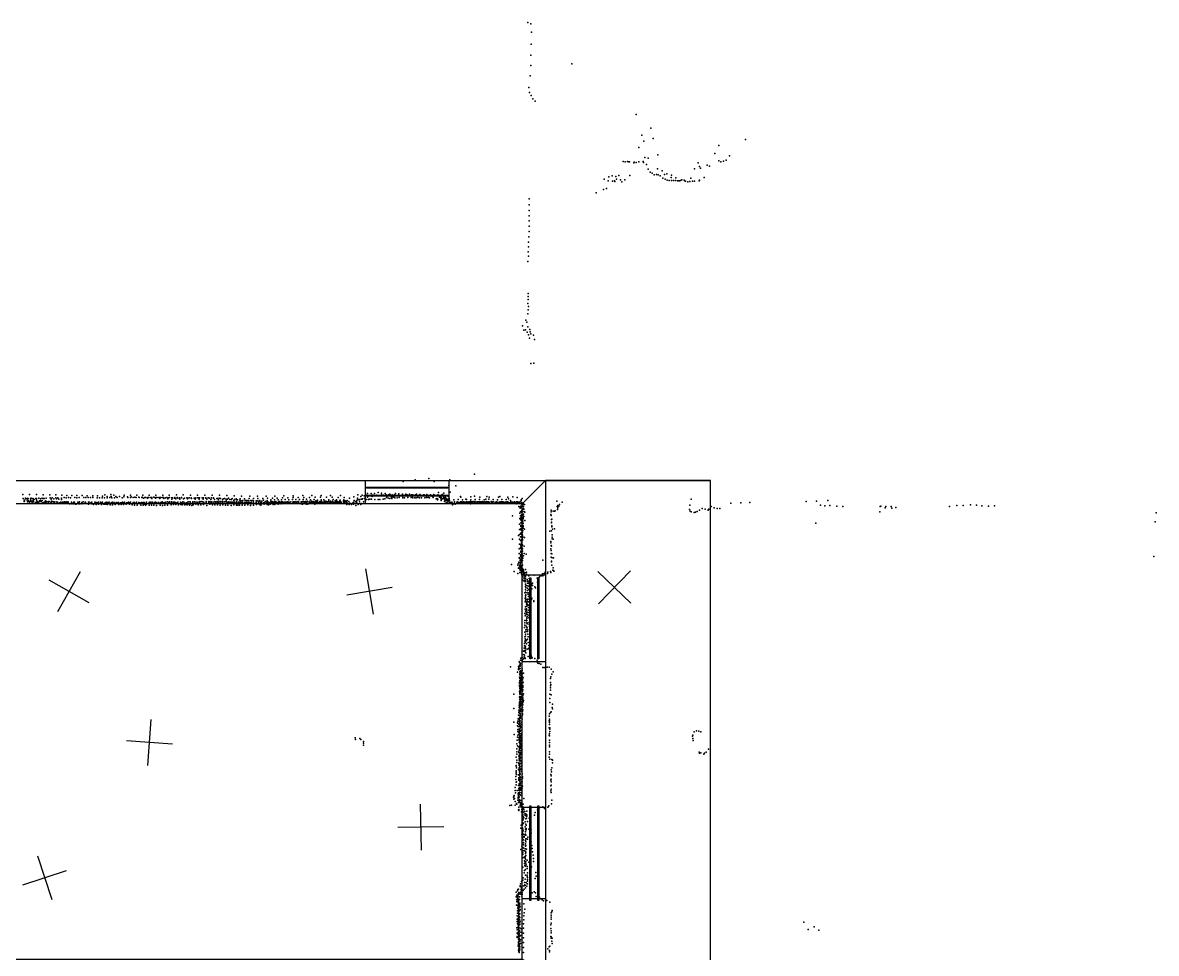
# Model space of a CAD drawing. Header units: millimetres. Extents: x -49251 to 3173, y -44712 to 7447.
# Drawn here: x -6699 to 3173, y -1732 to 6377 of the extents above; entities that cross this region are included whole.
import ezdxf

# ---------------------------------------------------------------- set-up
doc = ezdxf.new("R2010")
doc.units = ezdxf.units.MM
for name, color, linetype in [('P', 9, 'Continuous'), ('PANOS', 10, 'Continuous'), ('ROOMS', 1, 'Continuous'), ('WALLS', 3, 'Continuous'), ('WINDOWS', 6, 'Continuous')]:
    doc.layers.add(name, color=color, linetype=linetype)

# ---------------------------------------------------------------- blocks, each defined once
blk = doc.blocks.new('1-Standard_69')
for points in [[(-590, 42.9766), (589.999, 42.9766), (589.999, 32.9766), (-590, 32.9766), (-590, 42.9766)], [(-590.014, -44.0958), (589.985, -44.0958), (589.985, -54.0958), (-590.014, -54.0958), (-590.014, -44.0958)]]:
    blk.add_lwpolyline(points)

msp = doc.modelspace()

# ---------------------------------------------------------------- linework, layer by layer
at = {"layer": 'P'}
for p in [(-2299, 6377), (-2274, 6367), (-2268, 6295), (-2272, 6190), (-2274, 6095), (-2275, 6005), (-1917, 6018), (-2279, 5913), (-2291, 5812), (-2285, 5768), (-2270, 5743), (-2256, 5712), (-2237, 5692), (-1356, 5578), (-1228, 5458), (-1307, 5398), (-1290, 5344), (-1208, 5369), (-404, 5359), (-1333, 5288), (-671, 5237), (-636, 5308), (-1470, 5167), (-1451, 5164), (-1433, 5167), (-1420, 5163), (-1414, 5165), (-1377, 5156), (-1374, 5162), (-1358, 5159), (-1334, 5164), (-1296, 5168), (-1293, 5159), (-1280, 5203), (-1267, 5141), (-1251, 5196), (-1168, 5224), (-818, 5156), (-737, 5135), (-638, 5174), (-618, 5165), (-597, 5169), (-573, 5179), (-544, 5216), (-1566, 5041), (-1535, 5037), (-1509, 5046), (-1413, 5046), (-1251, 5101), (-1235, 5073), (-1217, 5066), (-1201, 5052), (-1181, 5055), (-1172, 5102), (-1165, 5050), (-1147, 5043), (-1129, 5085), (-1111, 5054), (-1089, 5059), (-1049, 5047), (-848, 5102), (-805, 5125), (-796, 5109), (-717, 5128), (-1635, 5014), (-1599, 4998), (-1596, 5033), (-1563, 4997), (-1545, 4999), (-1542, 4993), (-1527, 5013), (-1494, 5008), (-1480, 4991), (-1454, 5008), (-1124, 5023), (-1103, 5012), (-1086, 5005), (-1068, 5003), (-1051, 5028), (-1050, 5001), (-1032, 5002), (-1014, 5001), (-1010, 5024), (-996, 4998), (-990, 5000), (-978, 4999), (-970, 5002), (-958, 5008), (-939, 5006), (-929, 4997), (-928, 4995), (-906, 4990), (-889, 4993), (-881, 5023), (-867, 4997), (-849, 4995), (-808, 4999), (-806, 5004), (-765, 5029), (-2287, 4841), (-1706, 4895), (-1642, 4922), (-1614, 4932), (-2288, 4790), (-2288, 4741), (-2289, 4694), (-2287, 4650), (-2288, 4603), (-2288, 4558), (-2293, 4464), (-2291, 4510), (-2296, 4380), (-2293, 4424), (-2299, 4296), (-2294, 4343), (-2298, 4018), (-2297, 3990), (-2296, 3964), (-2299, 3929), (-2297, 3874), (-2295, 3905), (-2316, 3784), (-2310, 3766), (-2300, 3840), (-2346, 3734), (-2336, 3698), (-2321, 3701), (-2305, 3680), (-2301, 3728), (-2293, 3657), (-2283, 3704), (-2280, 3682), (-2275, 3665), (-2250, 3653), (-2286, 3629), (-2243, 3615), (-2275, 3408), (-2247, 3409), (-3386, 2379), (-3281, 2395), (-3161, 2404), (-3116, 2378), (-2978, 2394), (-2765, 2442), (-3695, 2274), (-3665, 2275), (-3634, 2275), (-3604, 2283), (-3574, 2278), (-3543, 2274), (-3452, 2274), (-3422, 2273), (-3179, 2325), (-3078, 2282), (-3031, 2277), (-2987, 2343), (-2977, 2286), (-2928, 2342), (-6697, 2267), (-6695, 2231), (-6687, 2204), (-6685, 2216), (-6685, 2206), (-6683, 2210), (-6675, 2228), (-6674, 2233), (-6661, 2216), (-6659, 2231), (-6657, 2203), (-6655, 2204), (-6651, 2232), (-6651, 2215), (-6645, 2208), (-6641, 2266), (-6640, 2197), (-6638, 2204), (-6631, 2227), (-6628, 2217), (-6625, 2233), (-6622, 2204), (-6615, 2200), (-6611, 2231), (-6611, 2209), (-6609, 2227), (-6609, 2217), (-6605, 2204), (-6604, 2203), (-6598, 2223), (-6587, 2196), (-6585, 2232), (-6580, 2265), (-6579, 2231), (-6578, 2220), (-6575, 2207), (-6574, 2197), (-6571, 2204), (-6563, 2198), (-6559, 2235), (-6555, 2203), (-6553, 2212), (-6544, 2211), (-6543, 2227), (-6539, 2206), (-6539, 2202), (-6538, 2201), (-6528, 2234), (-6528, 2214), (-6522, 2193), (-6521, 2264), (-6519, 2230), (-6513, 2231), (-6512, 2198), (-6503, 2205), (-6501, 2211), (-6501, 2202), (-6498, 2196), (-6495, 2233), (-6494, 2234), (-6492, 2205), (-6485, 2203), (-6475, 2199), (-6470, 2204), (-6469, 2204), (-6463, 2263), (-6459, 2236), (-6458, 2189), (-6452, 2226), (-6452, 2202), (-6449, 2208), (-6448, 2192), (-6441, 2238), (-6436, 2204), (-6428, 2229), (-6427, 2200), (-6423, 2192), (-6420, 2201), (-6419, 2201), (-6410, 2262), (-6409, 2236), (-6404, 2229), (-6402, 2201), (-6401, 2201), (-6398, 2191), (-6394, 2197), (-6392, 2237), (-6384, 2224), (-6375, 2194), (-6369, 2200), (-6367, 2200), (-6367, 2194), (-6361, 2223), (-6360, 2234), (-6358, 2259), (-6353, 2199), (-6349, 2188), (-6342, 2190), (-6338, 2239), (-6337, 2201), (-6336, 2201), (-6325, 2189), (-6320, 2238), (-6320, 2201), (-6315, 2258), (-6314, 2190), (-6305, 2201), (-6304, 2198), (-6301, 2189), (-6300, 2240), (-6291, 2184), (-6283, 2238), (-6277, 2184), (-6275, 2199), (-6272, 2258), (-6270, 2197), (-6263, 2184), (-6255, 2186), (-6254, 2199), (-6251, 2184), (-6247, 2200), (-6244, 2240), (-6237, 2183), (-6232, 2183), (-6228, 2238), (-6226, 2257), (-6220, 2200), (-6213, 2197), (-6209, 2185), (-6208, 2187), (-6206, 2240), (-6204, 2201), (-6202, 2184), (-6184, 2184), (-6183, 2197), (-6182, 2257), (-6181, 2186), (-6171, 2201), (-6167, 2241), (-6157, 2186), (-6154, 2198), (-6153, 2200), (-6153, 2187), (-6150, 2186), (-6148, 2240), (-6136, 2255), (-6128, 2241), (-6127, 2182), (-6125, 2198), (-6125, 2188), (-6121, 2198), (-6109, 2187), (-6107, 2241), (-6105, 2187), (-6104, 2196), (-6097, 2185), (-6096, 2200), (-6088, 2253), (-6087, 2241), (-6082, 2178), (-6071, 2198), (-6067, 2199), (-6066, 2188), (-6060, 2179), (-6054, 2196), (-6050, 2237), (-6048, 2253), (-6041, 2187), (-6039, 2200), (-6038, 2183), (-6029, 2237), (-6020, 2200), (-6018, 2191), (-6014, 2190), (-6014, 2178), (-6008, 2197), (-6007, 2238), (-6004, 2250), (-6003, 2200), (-5993, 2182), (-5986, 2238), (-5983, 2262), (-5983, 2191), (-5983, 2183), (-5979, 2196), (-5972, 2183), (-5965, 2199), (-5965, 2187), (-5964, 2249), (-5964, 2238), (-5960, 2179), (-5954, 2193), (-5953, 2197), (-5947, 2200), (-5940, 2240), (-5938, 2177), (-5931, 2191), (-5930, 2265), (-5927, 2248), (-5924, 2195), (-5922, 2236), (-5920, 2191), (-5916, 2176), (-5914, 2198), (-5912, 2190), (-5904, 2260), (-5899, 2237), (-5897, 2197), (-5896, 2194), (-5895, 2179), (-5889, 2247), (-5880, 2197), (-5876, 2239), (-5874, 2189), (-5866, 2193), (-5864, 2196), (-5863, 2179), (-5855, 2247), (-5850, 2187), (-5846, 2194), (-5841, 2193), (-5841, 2178), (-5832, 2238), (-5830, 2195), (-5829, 2198), (-5820, 2194), (-5820, 2179), (-5819, 2246), (-5816, 2260), (-5815, 2194), (-5811, 2199), (-5799, 2182), (-5794, 2194), (-5793, 2191), (-5789, 2194), (-5785, 2246), (-5783, 2240), (-5777, 2192), (-5776, 2198), (-5768, 2181), (-5763, 2195), (-5762, 2195), (-5761, 2261), (-5760, 2240), (-5759, 2200), (-5754, 2245), (-5745, 2176), (-5737, 2195), (-5736, 2239), (-5733, 2195), (-5729, 2194), (-5725, 2196), (-5724, 2174), (-5721, 2244), (-5710, 2240), (-5710, 2187), (-5707, 2198), (-5705, 2261), (-5703, 2173), (-5693, 2186), (-5688, 2243), (-5688, 2196), (-5685, 2241), (-5679, 2193), (-5671, 2172), (-5664, 2197), (-5661, 2241), (-5658, 2243), (-5658, 2186), (-5653, 2260), (-5651, 2197), (-5650, 2173), (-5648, 2234), (-5642, 2183), (-5640, 2197), (-5635, 2190), (-5634, 2241), (-5629, 2173), (-5627, 2241), (-5624, 2180), (-5620, 2198), (-5612, 2233), (-5610, 2241), (-5601, 2241), (-5598, 2173), (-5597, 2260), (-5597, 2195), (-5592, 2199), (-5589, 2195), (-5584, 2240), (-5584, 2198), (-5577, 2173), (-5575, 2231), (-5574, 2241), (-5568, 2200), (-5567, 2196), (-5566, 2197), (-5557, 2243), (-5556, 2173), (-5549, 2195), (-5545, 2240), (-5544, 2200), (-5542, 2198), (-5541, 2233), (-5540, 2260), (-5536, 2196), (-5533, 2241), (-5520, 2240), (-5518, 2197), (-5514, 2192), (-5513, 2195), (-5506, 2241), (-5506, 2232), (-5503, 2172), (-5496, 2196), (-5495, 2240), (-5495, 2197), (-5493, 2195), (-5484, 2201), (-5481, 2240), (-5478, 2261), (-5478, 2196), (-5473, 2241), (-5471, 2231), (-5468, 2191), (-5462, 2197), (-5460, 2174), (-5455, 2238), (-5451, 2200), (-5443, 2239), (-5439, 2174), (-5438, 2201), (-5436, 2229), (-5428, 2238), (-5428, 2197), (-5423, 2193), (-5422, 2260), (-5421, 2202), (-5420, 2239), (-5407, 2175), (-5406, 2200), (-5403, 2201), (-5401, 2237), (-5400, 2226), (-5400, 2194), (-5399, 2199), (-5395, 2238), (-5385, 2198), (-5385, 2179), (-5376, 2235), (-5376, 2199), (-5375, 2239), (-5375, 2191), (-5367, 2197), (-5366, 2227), (-5364, 2179), (-5359, 2262), (-5355, 2240), (-5353, 2192), (-5348, 2198), (-5348, 2198), (-5347, 2235), (-5343, 2176), (-5332, 2238), (-5331, 2225), (-5326, 2199), (-5323, 2180), (-5317, 2236), (-5315, 2240), (-5313, 2194), (-5311, 2176), (-5303, 2202), (-5300, 2262), (-5298, 2229), (-5296, 2200), (-5294, 2194), (-5291, 2234), (-5289, 2175), (-5279, 2179), (-5275, 2194), (-5270, 2238), (-5268, 2175), (-5264, 2199), (-5263, 2227), (-5262, 2233), (-5260, 2182), (-5251, 2201), (-5250, 2237), (-5247, 2172), (-5239, 2202), (-5239, 2183), (-5238, 2261), (-5238, 2195), (-5232, 2238), (-5231, 2234), (-5230, 2230), (-5219, 2185), (-5218, 2197), (-5217, 2202), (-5214, 2177), (-5207, 2235), (-5204, 2202), (-5200, 2234), (-5198, 2186), (-5197, 2198), (-5196, 2226), (-5191, 2237), (-5191, 2181), (-5182, 2200), (-5178, 2198), (-5176, 2260), (-5174, 2238), (-5171, 2176), (-5168, 2236), (-5163, 2198), (-5161, 2225), (-5158, 2238), (-5158, 2200), (-5157, 2205), (-5149, 2177), (-5147, 2203), (-5138, 2205), (-5135, 2236), (-5133, 2201), (-5127, 2224), (-5125, 2178), (-5124, 2238), (-5122, 2200), (-5121, 2196), (-5120, 2199), (-5113, 2261), (-5105, 2236), (-5105, 2235), (-5100, 2205), (-5100, 2195), (-5099, 2203), (-5095, 2226), (-5085, 2236), (-5079, 2195), (-5077, 2204), (-5072, 2235), (-5068, 2182), (-5065, 2203), (-5061, 2223), (-5061, 2200), (-5057, 2192), (-5055, 2237), (-5054, 2201), (-5049, 2261), (-5047, 2177), (-5041, 2200), (-5038, 2236), (-5038, 2235), (-5029, 2203), (-5028, 2223), (-5027, 2201), (-5025, 2176), (-5022, 2201), (-5017, 2192), (-5009, 2232), (-5008, 2202), (-5004, 2204), (-5002, 2232), (-5002, 2177), (-4998, 2201), (-4998, 2193), (-4993, 2220), (-4987, 2234), (-4984, 2260), (-4981, 2202), (-4980, 2204), (-4980, 2172), (-4978, 2193), (-4977, 2232), (-4966, 2201), (-4963, 2198), (-4959, 2218), (-4957, 2190), (-4956, 2175), (-4955, 2202), (-4953, 2229), (-4942, 2232), (-4941, 2201), (-4934, 2201), (-4934, 2173), (-4931, 2201), (-4928, 2225), (-4926, 2217), (-4921, 2257), (-4921, 2200), (-4920, 2202), (-4919, 2191), (-4914, 2226), (-4911, 2173), (-4906, 2233), (-4906, 2198), (-4904, 2201), (-4900, 2190), (-4895, 2221), (-4890, 2198), (-4882, 2193), (-4881, 2222), (-4881, 2196), (-4880, 2200), (-4875, 2231), (-4872, 2199), (-4860, 2214), (-4860, 2190), (-4859, 2200), (-4859, 2199), (-4859, 2175), (-4857, 2255), (-4854, 2222), (-4854, 2200), (-4841, 2229), (-4841, 2197), (-4841, 2189), (-4838, 2202), (-4837, 2172), (-4836, 2218), (-4834, 2200), (-4828, 2220), (-4824, 2173), (-4820, 2198), (-4818, 2199), (-4812, 2174), (-4810, 2198), (-4808, 2216), (-4804, 2229), (-4804, 2190), (-4802, 2199), (-4799, 2195), (-4795, 2212), (-4793, 2252), (-4788, 2173), (-4786, 2194), (-4785, 2198), (-4785, 2188), (-4782, 2213), (-4768, 2229), (-4767, 2197), (-4765, 2187), (-4763, 2174), (-4762, 2213), (-4761, 2195), (-4760, 2215), (-4753, 2191), (-4748, 2215), (-4746, 2198), (-4739, 2176), (-4737, 2195), (-4736, 2215), (-4731, 2192), (-4731, 2187), (-4730, 2212), (-4728, 2231), (-4726, 2197), (-4722, 2252), (-4714, 2192), (-4712, 2213), (-4710, 2191), (-4709, 2185), (-4707, 2198), (-4699, 2213), (-4690, 2230), (-4690, 2196), (-4690, 2172), (-4689, 2210), (-4689, 2197), (-4689, 2192), (-4689, 2189), (-4669, 2190), (-4669, 2186), (-4667, 2197), (-4666, 2196), (-4665, 2212), (-4662, 2179), (-4658, 2212), (-4653, 2250), (-4650, 2231), (-4645, 2209), (-4645, 2197), (-4642, 2192), (-4636, 2178), (-4635, 2208), (-4634, 2186), (-4633, 2215), (-4625, 2196), (-4625, 2191), (-4625, 2174), (-4619, 2194), (-4615, 2208), (-4615, 2185), (-4609, 2232), (-4602, 2216), (-4601, 2193), (-4600, 2189), (-4597, 2181), (-4596, 2197), (-4585, 2206), (-4582, 2187), (-4580, 2192), (-4579, 2251), (-4576, 2198), (-4571, 2191), (-4571, 2179), (-4570, 2214), (-4567, 2233), (-4566, 2191), (-4563, 2203), (-4559, 2175), (-4556, 2194), (-4552, 2197), (-4548, 2190), (-4546, 2185), (-4543, 2183), (-4539, 2219), (-4537, 2204), (-4534, 2193), (-4531, 2190), (-4529, 2205), (-4524, 2201), (-4524, 2192), (-4523, 2234), (-4518, 2178), (-4512, 2193), (-4512, 2187), (-4510, 2202), (-4506, 2219), (-4504, 2180), (-4503, 2252), (-4502, 2194), (-4498, 2201), (-4497, 2190), (-4495, 2205), (-4488, 2196), (-4482, 2234), (-4478, 2194), (-4475, 2220), (-4475, 2182), (-4471, 2201), (-4465, 2197), (-4463, 2191), (-4462, 2204), (-4455, 2197), (-4447, 2185), (-4446, 2191), (-4444, 2220), (-4444, 2202), (-4442, 2195), (-4436, 2236), (-4436, 2202), (-4432, 2195), (-4430, 2192), (-4424, 2253), (-4421, 2200), (-4418, 2197), (-4418, 2186), (-4414, 2195), (-4413, 2222), (-4412, 2200), (-4409, 2198), (-4405, 2200), (-4404, 2187), (-4396, 2192), (-4393, 2201), (-4390, 2238), (-4390, 2201), (-4390, 2199), (-4385, 2200), (-4381, 2196), (-4380, 2218), (-4374, 2189), (-4371, 2198), (-4369, 2199), (-4363, 2203), (-4363, 2202), (-4350, 2222), (-4346, 2192), (-4346, 2188), (-4344, 2255), (-4344, 2203), (-4343, 2239), (-4342, 2200), (-4340, 2203), (-4337, 2202), (-4332, 2202), (-4330, 2193), (-4330, 2190), (-4321, 2202), (-4319, 2223), (-4316, 2202), (-4315, 2199), (-4302, 2203), (-4300, 2239), (-4300, 2206), (-4300, 2204), (-4299, 2192), (-4298, 2195), (-4296, 2204), (-4293, 2194), (-4287, 2222), (-4280, 2188), (-4275, 2185), (-4273, 2201), (-4271, 2203), (-4268, 2194), (-4262, 2182), (-4260, 2257), (-4260, 2206), (-4257, 2205), (-4256, 2221), (-4251, 2240), (-4250, 2201), (-4249, 2194), (-4246, 2201), (-4246, 2196), (-4236, 2205), (-4234, 2196), (-4231, 2182), (-4227, 2199), (-4226, 2224), (-4221, 2208), (-4218, 2201), (-4216, 2183), (-4204, 2200), (-4203, 2198), (-4202, 2241), (-4201, 2205), (-4201, 2193), (-4193, 2219), (-4193, 2197), (-4185, 2192), (-4184, 2209), (-4184, 2200), (-4183, 2186), (-4180, 2257), (-4178, 2199), (-4170, 2205), (-4167, 2192), (-4161, 2221), (-4161, 2202), (-4154, 2197), (-4154, 2193), (-4154, 2183), (-4153, 2242), (-4147, 2210), (-4147, 2196), (-4139, 2195), (-4138, 2203), (-4135, 2206), (-4134, 2201), (-4132, 2192), (-4131, 2217), (-4129, 2197), (-4119, 2191), (-4115, 2202), (-4115, 2194), (-4110, 2206), (-4107, 2195), (-4105, 2242), (-4101, 2202), (-4100, 2219), (-4099, 2256), (-4098, 2207), (-4094, 2195), (-4091, 2199), (-4091, 2194), (-4083, 2194), (-4077, 2219), (-4077, 2200), (-4073, 2201), (-4072, 2207), (-4067, 2200), (-4065, 2197), (-4061, 2194), (-4060, 2208), (-4053, 2243), (-4050, 2194), (-4048, 2202), (-4045, 2196), (-4045, 2192), (-4042, 2201), (-4037, 2209), (-4034, 2219), (-4027, 2197), (-4021, 2195), (-4020, 2201), (-4019, 2208), (-4018, 2256), (-4014, 2197), (-4014, 2193), (-4008, 2198), (-4004, 2242), (-4000, 2208), (-3999, 2201), (-3997, 2202), (-3997, 2190), (-3996, 2198), (-3995, 2223), (-3984, 2196), (-3979, 2210), (-3979, 2196), (-3975, 2194), (-3974, 2202), (-3969, 2197), (-3965, 2220), (-3962, 2207), (-3960, 2203), (-3955, 2195), (-3953, 2241), (-3951, 2202), (-3948, 2195), (-3944, 2200), (-3938, 2211), (-3938, 2193), (-3933, 2217), (-3931, 2256), (-3928, 2202), (-3927, 2199), (-3926, 2197), (-3926, 2197), (-3925, 2190), (-3923, 2192), (-3906, 2212), (-3905, 2205), (-3903, 2219), (-3903, 2192), (-3900, 2241), (-3900, 2192), (-3893, 2199), (-3893, 2195), (-3890, 2210), (-3882, 2205), (-3879, 2191), (-3878, 2189), (-3875, 2211), (-3875, 2199), (-3875, 2180), (-3874, 2189), (-3872, 2214), (-3858, 2206), (-3855, 2180), (-3853, 2235), (-3853, 2189), (-3851, 2191), (-3846, 2186), (-3845, 2187), (-3836, 2179), (-3828, 2190), (-3818, 2193), (-3817, 2198), (-3817, 2183), (-3816, 2245), (-3813, 2186), (-3811, 2213), (-3800, 2201), (-3793, 2214), (-3790, 2200), (-3784, 2234), (-3780, 2219), (-3779, 2263), (-3777, 2179), (-3770, 2222), (-3767, 2219), (-3766, 2201), (-3754, 2247), (-3754, 2180), (-3750, 2225), (-3750, 2188), (-3744, 2226), (-3742, 2261), (-3740, 2228), (-3732, 2201), (-3725, 2255), (-3721, 2231), (-3721, 2230), (-3716, 2210), (-3712, 2221), (-3706, 2222), (-3705, 2259), (-3697, 2243), (-3688, 2221), (-3679, 2225), (-3677, 2224), (-3676, 2224), (-3673, 2256), (-3662, 2224), (-3658, 2260), (-3655, 2248), (-3649, 2259), (-3647, 2259), (-3631, 2222), (-3629, 2256), (-3619, 2261), (-3610, 2258), (-3603, 2255), (-3602, 2222), (-3595, 2258), (-3588, 2223), (-3579, 2258), (-3573, 2262), (-3569, 2259), (-3559, 2225), (-3556, 2260), (-3548, 2257), (-3545, 2229), (-3536, 2260), (-3533, 2262), (-3531, 2239), (-3527, 2249), (-3521, 2255), (-3516, 2235), (-3512, 2264), (-3510, 2256), (-3502, 2231), (-3501, 2270), (-3499, 2264), (-3487, 2242), (-3487, 2240), (-3485, 2230), (-3482, 2264), (-3472, 2242), (-3467, 2245), (-3464, 2258), (-3463, 2257), (-3462, 2264), (-3458, 2236), (-3439, 2256), (-3437, 2237), (-3425, 2261), (-3419, 2241), (-3416, 2257), (-3392, 2257), (-3391, 2269), (-3389, 2240), (-3388, 2259), (-3388, 2238), (-3373, 2237), (-3368, 2260), (-3361, 2269), (-3351, 2262), (-3344, 2257), (-3344, 2239), (-3331, 2270), (-3321, 2256), (-3315, 2240), (-3314, 2263), (-3305, 2241), (-3301, 2238), (-3300, 2262), (-3298, 2258), (-3285, 2237), (-3277, 2263), (-3275, 2258), (-3271, 2238), (-3270, 2268), (-3257, 2240), (-3251, 2255), (-3242, 2238), (-3240, 2266), (-3239, 2263), (-3227, 2258), (-3227, 2236), (-3210, 2263), (-3202, 2262), (-3202, 2261), (-3198, 2237), (-3183, 2239), (-3180, 2265), (-3179, 2258), (-3169, 2240), (-3165, 2256), (-3155, 2258), (-3155, 2238), (-3149, 2262), (-3133, 2253), (-3129, 2249), (-3125, 2239), (-3118, 2267), (-3109, 2253), (-3098, 2228), (-3093, 2231), (-3089, 2258), (-3088, 2218), (-3084, 2262), (-3083, 2226), (-3071, 2251), (-3068, 2244), (-3063, 2245), (-3059, 2234), (-3058, 2240), (-3056, 2213), (-3055, 2239), (-3054, 2221), (-3052, 2257), (-3050, 2263), (-3043, 2266), (-3043, 2227), (-3042, 2229), (-3034, 2240), (-3029, 2228), (-3026, 2238), (-3025, 2204), (-3022, 2214), (-3021, 2246), (-3020, 2241), (-3020, 2228), (-3020, 2212), (-3012, 2194), (-3010, 2213), (-3008, 2230), (-3007, 2225), (-3004, 2224), (-3003, 2198), (-2999, 2217), (-2996, 2217), (-2995, 2210), (-2992, 2225), (-2990, 2248), (-2986, 2230), (-2985, 2186), (-2984, 2186), (-2982, 2217), (-2978, 2199), (-2978, 2195), (-2978, 2189), (-2976, 2196), (-2970, 2196), (-2963, 2200), (-2957, 2176), (-2956, 2191), (-2955, 2190), (-2954, 2186), (-2948, 2185), (-2945, 2219), (-2940, 2189), (-2939, 2202), (-2938, 2190), (-2932, 2185), (-2932, 2182), (-2920, 2191), (-2915, 2202), (-2911, 2199), (-2910, 2200), (-2908, 2189), (-2907, 2222), (-2905, 2196), (-2902, 2196), (-2892, 2193), (-2887, 2201), (-2886, 2247), (-2882, 2242), (-2882, 2197), (-2881, 2198), (-2880, 2196), (-2879, 2201), (-2871, 2188), (-2870, 2220), (-2867, 2199), (-2862, 2201), (-2857, 2203), (-2856, 2198), (-2850, 2198), (-2844, 2195), (-2840, 2224), (-2838, 2198), (-2835, 2203), (-2833, 2222), (-2832, 2196), (-2832, 2190), (-2827, 2203), (-2819, 2200), (-2810, 2202), (-2809, 2197), (-2809, 2195), (-2800, 2201), (-2800, 2185), (-2798, 2204), (-2797, 2193), (-2795, 2246), (-2795, 2219), (-2795, 2197), (-2789, 2201), (-2784, 2197), (-2783, 2202), (-2780, 2198), (-2777, 2205), (-2768, 2203), (-2765, 2251), (-2765, 2200), (-2761, 2205), (-2760, 2200), (-2759, 2199), (-2758, 2221), (-2757, 2189), (-2750, 2198), (-2740, 2201), (-2737, 2201), (-2736, 2196), (-2735, 2201), (-2729, 2203), (-2722, 2187), (-2721, 2221), (-2720, 2199), (-2717, 2244), (-2717, 2203), (-2711, 2197), (-2709, 2202), (-2706, 2201), (-2702, 2197), (-2699, 2200), (-2695, 2206), (-2694, 2205), (-2692, 2199), (-2687, 2197), (-2682, 2188), (-2681, 2220), (-2679, 2201), (-2677, 2199), (-2669, 2200), (-2667, 2224), (-2663, 2204), (-2663, 2196), (-2658, 2249), (-2655, 2201), (-2648, 2197), (-2646, 2186), (-2644, 2203), (-2642, 2203), (-2639, 2224), (-2639, 2202), (-2638, 2196), (-2637, 2244), (-2619, 2204), (-2618, 2199), (-2614, 2201), (-2614, 2194), (-2611, 2203), (-2609, 2192), (-2608, 2201), (-2605, 2187), (-2604, 2202), (-2602, 2222), (-2602, 2201), (-2600, 2202), (-2584, 2196), (-2579, 2200), (-2572, 2201), (-2569, 2199), (-2566, 2200), (-2566, 2186), (-2565, 2220), (-2561, 2193), (-2554, 2244), (-2554, 2193), (-2549, 2200), (-2544, 2247), (-2543, 2198), (-2541, 2202), (-2534, 2199), (-2530, 2201), (-2529, 2194), (-2527, 2221), (-2527, 2199), (-2524, 2202), (-2522, 2188), (-2518, 2198), (-2515, 2202), (-2513, 2196), (-2504, 2193), (-2502, 2197), (-2497, 2199), (-2490, 2203), (-2489, 2221), (-2488, 2196), (-2483, 2187), (-2482, 2197), (-2478, 2193), (-2477, 2203), (-2474, 2242), (-2468, 2227), (-2467, 2199), (-2466, 2196), (-2458, 2194), (-2455, 2191), (-2451, 2215), (-2451, 2197), (-2448, 2203), (-2440, 2199), (-2436, 2195), (-2434, 2199), (-2434, 2193), (-2430, 2246), (-2428, 2196), (-2428, 2195), (-2420, 2190), (-2417, 2203), (-2405, 2196), (-2404, 2190), (-2403, 2195), (-2401, 2185), (-2396, 2201), (-2393, 2239), (-2391, 2202), (-2389, 2197), (-2379, 2200), (-2379, 2191), (-2374, 2195), (-2366, 2201), (-2358, 2185), (-2357, 2219), (-2357, 2213), (-2355, 2187), (-2354, 2190), (-2352, 2196), (-2351, 2182), (-2348, 2230), (-2342, 2183), (-2341, 2187), (-2331, 2179), (-2330, 2179), (-2047, 2208), (-2023, 2179), (-2002, 2199), (-890, 2173), (-877, 2226), (-533, 2189), (-446, 2193), (-367, 2197), (123, 2206), (215, 2209), (249, 2172), (312, 2214), (1554, 2176), (1606, 2173), (-5535, 2171), (-5482, 2171), (-5225, 2170), (-5094, 2170), (-4884, 2170), (-4716, 2170), (-3799, 2171), (-2434, 2079), (-2378, 2160), (-2371, 2155), (-2371, 2104), (-2366, 2146), (-2365, 2081), (-2364, 2115), (-2360, 2165), (-2355, 2155), (-2355, 2111), (-2354, 2123), (-2354, 2116), (-2354, 2090), (-2351, 2091), (-2347, 2138), (-2345, 2140), (-2345, 2132), (-2345, 2115), (-2344, 2090), (-2344, 2084), (-2343, 2164), (-2339, 2162), (-2339, 2145), (-2339, 2095), (-2336, 2075), (-2334, 2137), (-2333, 2117), (-2325, 2112), (-2100, 2092), (-2097, 2084), (-2096, 2129), (-2096, 2116), (-2078, 2121), (-2067, 2122), (-2063, 2124), (-2046, 2161), (-2041, 2135), (-2040, 2150), (-2039, 2171), (-2038, 2162), (-2031, 2165), (-892, 2134), (-885, 2120), (-877, 2116), (-852, 2108), (-840, 2111), (-825, 2118), (-806, 2129), (-782, 2143), (-757, 2138), (-731, 2131), (-729, 2130), (-725, 2137), (-703, 2162), (-677, 2150), (-652, 2144), (-628, 2143), (286, 2167), (331, 2170), (390, 2163), (442, 2162), (765, 2114), (769, 2160), (773, 2164), (813, 2149), (817, 2161), (865, 2160), (871, 2148), (906, 2154), (1371, 2160), (1436, 2170), (1490, 2169), (1654, 2166), (1711, 2164), (1765, 2167), (3173, 2106), (-2372, 2008), (-2371, 2056), (-2364, 2049), (-2361, 2063), (-2361, 2018), (-2361, 1996), (-2361, 1987), (-2360, 2018), (-2360, 1993), (-2358, 2042), (-2356, 2026), (-2354, 2067), (-2354, 2058), (-2352, 2019), (-2347, 2039), (-2345, 2034), (-2343, 2033), (-2342, 2066), (-2342, 2017), (-2342, 1987), (-2341, 1994), (-2340, 2059), (-2340, 2054), (-2340, 2013), (-2327, 2038), (-2093, 2047), (-2093, 2024), (-2093, 2018), (-2092, 2052), (-2091, 1984), (-2090, 1994), (207, 2016), (3163, 2028), (-2434, 1877), (-2380, 1909), (-2374, 1917), (-2373, 1960), (-2373, 1876), (-2364, 1896), (-2362, 1967), (-2362, 1961), (-2361, 1930), (-2360, 1919), (-2359, 1955), (-2359, 1933), (-2358, 1924), (-2355, 1957), (-2354, 1930), (-2354, 1896), (-2353, 1890), (-2352, 1896), (-2351, 1915), (-2350, 1920), (-2348, 1966), (-2348, 1943), (-2347, 1911), (-2346, 1952), (-2346, 1937), (-2346, 1890), (-2345, 1876), (-2344, 1953), (-2344, 1897), (-2340, 1973), (-2330, 1891), (-2328, 1964), (-2107, 1945), (-2094, 1950), (-2089, 1915), (-2089, 1879), (-2087, 1895), (-2086, 1963), (-2080, 1876), (-2069, 1968), (-2375, 1791), (-2374, 1832), (-2364, 1865), (-2363, 1803), (-2361, 1834), (-2361, 1820), (-2361, 1796), (-2360, 1829), (-2359, 1830), (-2356, 1790), (-2355, 1851), (-2354, 1871), (-2353, 1843), (-2351, 1866), (-2351, 1851), (-2351, 1840), (-2351, 1808), (-2350, 1831), (-2350, 1789), (-2347, 1823), (-2347, 1794), (-2347, 1793), (-2346, 1868), (-2332, 1817), (-2101, 1844), (-2101, 1793), (-2099, 1856), (-2098, 1822), (-2096, 1779), (-2095, 1816), (-2375, 1751), (-2375, 1715), (-2374, 1707), (-2367, 1692), (-2363, 1741), (-2363, 1723), (-2362, 1772), (-2362, 1772), (-2362, 1732), (-2362, 1701), (-2360, 1763), (-2357, 1683), (-2356, 1695), (-2354, 1749), (-2354, 1746), (-2354, 1704), (-2353, 1767), (-2352, 1718), (-2351, 1727), (-2350, 1771), (-2350, 1750), (-2349, 1745), (-2349, 1722), (-2346, 1773), (-2346, 1692), (-2344, 1711), (-2339, 1731), (-2332, 1753), (-2315, 1745), (-2169, 1694), (-2097, 1753), (-2097, 1721), (-2095, 1684), (-2093, 1680), (-2092, 1748), (-2089, 1715), (-2076, 1713), (3150, 1725), (-2441, 1656), (-2418, 1596), (-2386, 1651), (-2383, 1661), (-2382, 1624), (-2377, 1675), (-2375, 1633), (-2371, 1672), (-2371, 1636), (-2370, 1647), (-2370, 1617), (-2370, 1585), (-2368, 1667), (-2368, 1658), (-2368, 1607), (-2365, 1672), (-2362, 1645), (-2362, 1631), (-2362, 1626), (-2362, 1600), (-2358, 1626), (-2356, 1611), (-2354, 1587), (-2351, 1671), (-2351, 1585), (-2350, 1646), (-2346, 1651), (-2346, 1621), (-2344, 1592), (-2340, 1611), (-2339, 1600), (-2339, 1592), (-2338, 1608), (-2334, 1582), (-2327, 1582), (-2324, 1582), (-2321, 1613), (-2313, 1588), (-2150, 1590), (-2126, 1589), (-2103, 1594), (-2099, 1586), (-2091, 1649), (-2090, 1650), (-2083, 1608), (-2079, 1626), (-2075, 1602), (-2073, 1598), (-2386, 1578), (-2356, 1574), (-2352, 1566), (-2347, 1549), (-2345, 1521), (-2339, 1567), (-2337, 1571), (-2334, 1515), (-2333, 1541), (-2332, 1572), (-2332, 1535), (-2331, 1556), (-2326, 1554), (-2324, 1533), (-2323, 1519), (-2323, 1506), (-2322, 1533), (-2322, 1512), (-2321, 1484), (-2320, 1553), (-2320, 1537), (-2319, 1553), (-2312, 1572), (-2311, 1565), (-2307, 1512), (-2305, 1526), (-2303, 1493), (-2299, 1510), (-2296, 1492), (-2291, 1556), (-2289, 1502), (-2287, 1534), (-2286, 1485), (-2285, 1517), (-2267, 1484), (-2260, 1494), (-2244, 1564), (-2218, 1536), (-2216, 1502), (-2214, 1520), (-2212, 1540), (-2197, 1548), (-2192, 1560), (-2184, 1556), (-2172, 1576), (-2171, 1573), (-2168, 1556), (-2158, 1577), (-2128, 1577), (-2325, 1409), (-2321, 1463), (-2321, 1414), (-2319, 1435), (-2319, 1413), (-2318, 1393), (-2317, 1453), (-2317, 1388), (-2315, 1473), (-2305, 1410), (-2304, 1449), (-2303, 1430), (-2300, 1470), (-2298, 1394), (-2292, 1439), (-2292, 1409), (-2291, 1468), (-2284, 1436), (-2281, 1398), (-2278, 1418), (-2277, 1387), (-2266, 1443), (-2258, 1472), (-2238, 1461), (-2234, 1454), (-2323, 1332), (-2322, 1360), (-2321, 1382), (-2321, 1367), (-2321, 1288), (-2320, 1339), (-2317, 1352), (-2314, 1290), (-2313, 1327), (-2312, 1311), (-2312, 1294), (-2310, 1324), (-2310, 1317), (-2310, 1313), (-2309, 1350), (-2307, 1295), (-2305, 1353), (-2304, 1335), (-2304, 1307), (-2296, 1353), (-2295, 1377), (-2295, 1331), (-2295, 1303), (-2269, 1351), (-2266, 1362), (-2249, 1334), (-2247, 1339), (-2325, 1228), (-2323, 1208), (-2322, 1267), (-2321, 1248), (-2314, 1242), (-2314, 1219), (-2313, 1269), (-2313, 1262), (-2309, 1257), (-2309, 1234), (-2309, 1198), (-2306, 1241), (-2306, 1221), (-2303, 1204), (-2293, 1282), (-2292, 1259), (-2292, 1237), (-2292, 1190), (-2291, 1215), (-2328, 1108), (-2327, 1128), (-2325, 1167), (-2325, 1149), (-2316, 1086), (-2315, 1119), (-2315, 1089), (-2311, 1172), (-2311, 1165), (-2309, 1168), (-2309, 1110), (-2308, 1184), (-2308, 1147), (-2307, 1139), (-2307, 1103), (-2303, 1145), (-2299, 1086), (-2288, 1152), (-2288, 1132), (-2285, 1117), (-2327, 1027), (-2326, 1067), (-2323, 1007), (-2321, 1032), (-2319, 1050), (-2316, 999), (-2314, 1071), (-2312, 993), (-2303, 1073), (-2303, 1005), (-2300, 1049), (-2297, 1025), (-2282, 1081), (-2277, 1067), (-2273, 1036), (-2337, 901), (-2333, 927), (-2329, 947), (-2328, 967), (-2328, 906), (-2328, 901), (-2325, 987), (-2322, 933), (-2321, 927), (-2320, 909), (-2319, 980), (-2319, 945), (-2319, 892), (-2313, 964), (-2307, 917), (-2296, 976), (-2295, 921), (-2292, 928), (-2291, 951), (-2376, 808), (-2369, 799), (-2367, 797), (-2365, 790), (-2363, 821), (-2362, 839), (-2350, 809), (-2349, 846), (-2349, 820), (-2348, 870), (-2348, 830), (-2348, 816), (-2343, 827), (-2336, 836), (-2335, 872), (-2333, 852), (-2330, 867), (-2326, 845), (-2323, 837), (-2318, 886), (-2296, 854), (-2270, 867), (-2267, 852), (-2262, 844), (-2239, 838), (-2223, 808), (-2219, 823), (-2214, 796), (-2202, 794), (-2450, 765), (-2390, 719), (-2382, 746), (-2380, 766), (-2380, 740), (-2379, 740), (-2378, 757), (-2378, 752), (-2372, 779), (-2371, 771), (-2371, 720), (-2371, 704), (-2370, 696), (-2368, 771), (-2367, 782), (-2367, 778), (-2366, 751), (-2365, 693), (-2364, 729), (-2364, 722), (-2364, 710), (-2362, 709), (-2362, 693), (-2354, 725), (-2353, 723), (-2349, 748), (-2348, 731), (-2347, 702), (-2339, 710), (-2188, 788), (-2170, 759), (-2158, 758), (-2145, 757), (-2131, 760), (-2114, 761), (-2098, 743), (-2090, 700), (-2080, 721), (-2373, 673), (-2373, 631), (-2373, 621), (-2373, 605), (-2373, 597), (-2371, 671), (-2371, 646), (-2370, 663), (-2367, 635), (-2367, 605), (-2367, 593), (-2365, 664), (-2365, 642), (-2364, 659), (-2363, 627), (-2363, 626), (-2362, 593), (-2361, 610), (-2359, 624), (-2358, 678), (-2358, 647), (-2357, 688), (-2357, 605), (-2355, 667), (-2347, 676), (-2346, 650), (-2344, 625), (-2343, 603), (-2342, 667), (-2342, 630), (-2104, 662), (-2104, 628), (-2104, 598), (-2100, 676), (-2099, 609), (-2421, 527), (-2373, 499), (-2372, 550), (-2371, 580), (-2371, 555), (-2371, 531), (-2371, 525), (-2371, 506), (-2371, 502), (-2370, 574), (-2370, 497), (-2369, 542), (-2369, 539), (-2368, 527), (-2366, 525), (-2365, 558), (-2365, 545), (-2364, 575), (-2362, 572), (-2362, 502), (-2361, 565), (-2361, 526), (-2358, 523), (-2356, 585), (-2345, 552), (-2344, 584), (-2344, 563), (-2344, 517), (-2344, 513), (-2343, 592), (-2343, 494), (-2339, 529), (-2107, 525), (-2104, 581), (-2104, 561), (-2096, 521), (-2422, 401), (-2376, 430), (-2375, 410), (-2373, 457), (-2373, 406), (-2372, 447), (-2372, 420), (-2371, 483), (-2371, 479), (-2371, 439), (-2370, 459), (-2369, 455), (-2369, 410), (-2368, 469), (-2366, 476), (-2366, 420), (-2366, 399), (-2365, 483), (-2364, 493), (-2364, 479), (-2364, 444), (-2363, 433), (-2363, 428), (-2359, 460), (-2348, 415), (-2347, 409), (-2346, 485), (-2345, 447), (-2344, 433), (-2343, 482), (-2340, 460), (-2339, 470), (-2109, 488), (-2108, 453), (-2088, 410), (-2086, 439), (-2086, 398), (-2384, 311), (-2381, 343), (-2380, 344), (-2379, 312), (-2377, 388), (-2377, 367), (-2375, 381), (-2375, 302), (-2374, 383), (-2374, 360), (-2372, 327), (-2371, 312), (-2370, 379), (-2369, 381), (-2368, 358), (-2368, 352), (-2368, 315), (-2367, 361), (-2367, 340), (-2367, 324), (-2366, 386), (-2365, 335), (-2363, 378), (-2361, 378), (-2360, 394), (-2352, 319), (-2350, 308), (-2349, 339), (-2346, 359), (-2346, 346), (-2345, 379), (-2344, 391), (-2113, 334), (-2111, 355), (-2111, 307), (-2103, 366), (-2096, 371), (-2421, 283), (-2389, 276), (-2389, 249), (-2388, 219), (-2388, 202), (-2386, 290), (-2385, 272), (-2385, 244), (-2383, 198), (-2379, 266), (-2379, 219), (-2377, 243), (-2375, 289), (-2375, 222), (-2374, 296), (-2373, 263), (-2372, 208), (-2369, 279), (-2369, 263), (-2368, 295), (-2368, 293), (-2368, 247), (-2368, 213), (-2367, 252), (-2367, 230), (-2367, 229), (-2367, 200), (-2366, 267), (-2366, 209), (-2365, 238), (-2353, 261), (-2353, 212), (-2352, 285), (-2352, 242), (-2352, 237), (-2352, 214), (-2351, 276), (-2351, 248), (-2115, 234), (-2113, 294), (-2112, 261), (-2111, 293), (-2110, 280), (-2109, 234), (-2109, 201), (-2108, 222), (-832, 206), (-812, 203), (-793, 198), (-3804, 146), (-3801, 132), (-3763, 140), (-3753, 130), (-3732, 113), (-2419, 175), (-2394, 125), (-2391, 151), (-2388, 170), (-2379, 197), (-2379, 129), (-2377, 174), (-2376, 189), (-2376, 152), (-2376, 144), (-2376, 107), (-2375, 183), (-2374, 104), (-2372, 148), (-2371, 164), (-2371, 115), (-2370, 121), (-2369, 181), (-2369, 144), (-2369, 132), (-2369, 99), (-2368, 108), (-2367, 164), (-2367, 153), (-2366, 150), (-2365, 180), (-2365, 123), (-2356, 166), (-2356, 117), (-2355, 149), (-2354, 180), (-2354, 139), (-2354, 127), (-2352, 124), (-2351, 187), (-2115, 169), (-2112, 125), (-2111, 162), (-2111, 106), (-2110, 184), (-866, 160), (-863, 139), (-862, 170), (-861, 122), (-852, 197), (-3731, 98), (-3730, 83), (-2397, 50), (-2396, 23), (-2396, 3), (-2395, 94), (-2390, 76), (-2381, 66), (-2377, 24), (-2377, 17), (-2376, 39), (-2376, 14), (-2374, 63), (-2374, 63), (-2372, 67), (-2372, 50), (-2371, 83), (-2370, 13), (-2368, 77), (-2368, 55), (-2368, 11), (-2367, 5), (-2366, 62), (-2366, 34), (-2366, 15), (-2365, 63), (-2364, 94), (-2364, 32), (-2356, 89), (-2356, 7), (-2355, 67), (-2355, 49), (-2355, 19), (-2354, 95), (-2354, 73), (-2353, 40), (-2352, 16), (-2112, 83), (-2112, 66), (-2111, 25), (-2111, 4), (-808, 21), (-804, 11), (-794, 14), (-766, 4), (-763, 12), (-746, 22), (-726, 46), (-2402, -22), (-2402, -95), (-2397, -50), (-2397, -68), (-2379, -72), (-2378, -15), (-2377, -81), (-2376, -34), (-2375, -5), (-2375, -49), (-2375, -95), (-2373, -27), (-2372, -56), (-2370, -12), (-2370, -81), (-2370, -85), (-2369, -52), (-2369, -52), (-2368, -23), (-2368, -36), (-2367, -57), (-2367, -77), (-2366, -3), (-2366, -31), (-2366, -35), (-2356, -79), (-2354, -25), (-2354, -27), (-2354, -53), (-2354, -72), (-2353, -57), (-2351, -2), (-2113, -22), (-2109, -41), (-2092, -44), (-2086, -71), (-2085, -49), (-2405, -192), (-2403, -102), (-2402, -153), (-2401, -141), (-2401, -169), (-2400, -174), (-2399, -117), (-2380, -129), (-2380, -176), (-2376, -135), (-2376, -137), (-2376, -175), (-2376, -181), (-2375, -115), (-2374, -151), (-2374, -183), (-2372, -134), (-2371, -102), (-2371, -158), (-2371, -170), (-2371, -196), (-2370, -101), (-2370, -110), (-2370, -147), (-2369, -139), (-2369, -168), (-2368, -123), (-2368, -170), (-2367, -194), (-2365, -126), (-2354, -101), (-2353, -124), (-2352, -119), (-2352, -148), (-2351, -100), (-2351, -135), (-2350, -191), (-2349, -167), (-2348, -172), (-2345, -193), (-2099, -173), (-2096, -134), (-2096, -184), (-2095, -151), (-2092, -116), (-2411, -287), (-2404, -218), (-2403, -263), (-2401, -242), (-2400, -237), (-2380, -271), (-2378, -215), (-2378, -223), (-2377, -202), (-2377, -295), (-2376, -255), (-2376, -267), (-2373, -224), (-2373, -289), (-2371, -214), (-2371, -285), (-2370, -226), (-2370, -239), (-2370, -262), (-2370, -263), (-2369, -216), (-2368, -255), (-2368, -266), (-2368, -284), (-2365, -201), (-2365, -217), (-2365, -250), (-2356, -234), (-2356, -269), (-2351, -218), (-2351, -218), (-2351, -285), (-2350, -239), (-2349, -292), (-2348, -237), (-2346, -207), (-2346, -275), (-2099, -224), (-2099, -273), (-2097, -214), (-2096, -238), (-2096, -266), (-2424, -371), (-2423, -362), (-2422, -388), (-2420, -357), (-2416, -383), (-2410, -312), (-2406, -334), (-2394, -314), (-2384, -374), (-2383, -341), (-2383, -381), (-2382, -335), (-2381, -364), (-2380, -353), (-2380, -354), (-2380, -365), (-2378, -366), (-2377, -311), (-2377, -333), (-2375, -313), (-2375, -371), (-2373, -316), (-2373, -349), (-2372, -299), (-2372, -308), (-2372, -393), (-2370, -309), (-2370, -333), (-2366, -351), (-2365, -309), (-2358, -357), (-2357, -297), (-2357, -305), (-2354, -332), (-2353, -339), (-2352, -308), (-2336, -382), (-2100, -317), (-2097, -303), (-2096, -330), (-2456, -443), (-2441, -442), (-2411, -408), (-2411, -441), (-2400, -427), (-2396, -431), (-2388, -398), (-2382, -418), (-2381, -397), (-2380, -482), (-2379, -414), (-2379, -458), (-2379, -479), (-2377, -400), (-2377, -488), (-2374, -400), (-2370, -416), (-2367, -421), (-2366, -448), (-2363, -434), (-2363, -437), (-2361, -420), (-2360, -445), (-2359, -420), (-2359, -459), (-2357, -401), (-2357, -434), (-2354, -456), (-2351, -478), (-2345, -488), (-2344, -456), (-2344, -472), (-2341, -433), (-2341, -462), (-2341, -465), (-2341, -467), (-2337, -470), (-2336, -480), (-2217, -481), (-2206, -475), (-2196, -462), (-2170, -456), (-2154, -460), (-2154, -470), (-2127, -457), (-2122, -455), (-2116, -447), (-2094, -429), (-2090, -397), (-2355, -499), (-2349, -589), (-2348, -522), (-2346, -498), (-2346, -573), (-2343, -525), (-2343, -556), (-2342, -539), (-2341, -502), (-2341, -505), (-2341, -570), (-2337, -505), (-2336, -552), (-2329, -496), (-2326, -496), (-2325, -516), (-2324, -587), (-2322, -530), (-2318, -516), (-2317, -520), (-2317, -561), (-2316, -561), (-2313, -530), (-2312, -538), (-2312, -554), (-2309, -494), (-2308, -524), (-2308, -536), (-2304, -584), (-2288, -555), (-2284, -531), (-2276, -568), (-2274, -519), (-2242, -527), (-2236, -505), (-2362, -642), (-2359, -615), (-2348, -673), (-2346, -607), (-2346, -642), (-2345, -611), (-2345, -677), (-2344, -646), (-2343, -660), (-2341, -664), (-2339, -597), (-2322, -629), (-2319, -650), (-2319, -671), (-2319, -672), (-2318, -608), (-2315, -614), (-2314, -643), (-2314, -655), (-2291, -651), (-2276, -601), (-2274, -630), (-2271, -657), (-2271, -684), (-2352, -696), (-2347, -729), (-2347, -746), (-2347, -782), (-2346, -700), (-2343, -692), (-2343, -783), (-2339, -785), (-2339, -788), (-2338, -766), (-2337, -716), (-2337, -743), (-2336, -697), (-2333, -720), (-2332, -715), (-2321, -693), (-2321, -701), (-2320, -778), (-2319, -748), (-2318, -735), (-2318, -761), (-2317, -702), (-2313, -733), (-2303, -736), (-2301, -719), (-2274, -708), (-2271, -761), (-2360, -826), (-2351, -798), (-2350, -816), (-2344, -810), (-2344, -872), (-2343, -855), (-2340, -838), (-2336, -817), (-2333, -837), (-2324, -887), (-2323, -841), (-2321, -862), (-2320, -795), (-2320, -884), (-2319, -799), (-2319, -821), (-2319, -842), (-2318, -791), (-2318, -881), (-2316, -851), (-2312, -823), (-2265, -791), (-2262, -819), (-2259, -848), (-2253, -878), (-2344, -901), (-2343, -980), (-2331, -894), (-2330, -948), (-2329, -926), (-2326, -932), (-2326, -968), (-2324, -904), (-2324, -934), (-2322, -972), (-2321, -911), (-2321, -942), (-2318, -963), (-2317, -932), (-2314, -954), (-2305, -921), (-2305, -976), (-2291, -937), (-2269, -978), (-2251, -907), (-2251, -933), (-2340, -1073), (-2332, -1031), (-2330, -1011), (-2322, -1085), (-2321, -1002), (-2319, -1052), (-2306, -1066), (-2305, -994), (-2305, -1051), (-2304, -1071), (-2303, -1031), (-2236, -1081), (-2230, -1028), (-2228, -1059), (-2388, -1175), (-2381, -1174), (-2368, -1151), (-2366, -1145), (-2364, -1125), (-2359, -1178), (-2358, -1176), (-2356, -1106), (-2355, -1157), (-2355, -1184), (-2354, -1166), (-2351, -1150), (-2349, -1148), (-2349, -1179), (-2344, -1094), (-2335, -1143), (-2332, -1172), (-2330, -1116), (-2325, -1136), (-2322, -1140), (-2320, -1162), (-2315, -1116), (-2309, -1148), (-2307, -1126), (-2304, -1090), (-2304, -1127), (-2303, -1103), (-2284, -1107), (-2283, -1173), (-2281, -1139), (-2403, -1239), (-2401, -1198), (-2396, -1262), (-2395, -1226), (-2395, -1280), (-2394, -1282), (-2393, -1265), (-2392, -1238), (-2391, -1187), (-2391, -1246), (-2391, -1262), (-2391, -1283), (-2388, -1255), (-2386, -1229), (-2386, -1230), (-2386, -1240), (-2383, -1214), (-2383, -1240), (-2381, -1269), (-2380, -1220), (-2380, -1277), (-2379, -1215), (-2378, -1202), (-2375, -1264), (-2374, -1215), (-2374, -1239), (-2372, -1264), (-2365, -1199), (-2362, -1201), (-2361, -1217), (-2360, -1201), (-2352, -1198), (-2351, -1233), (-2350, -1218), (-2349, -1205), (-2342, -1185), (-2274, -1193), (-2262, -1204), (-2246, -1196), (-2234, -1205), (-2228, -1237), (-2199, -1244), (-2188, -1258), (-2176, -1266), (-2164, -1276), (-2134, -1272), (-2399, -1312), (-2391, -1361), (-2390, -1316), (-2390, -1382), (-2388, -1338), (-2387, -1336), (-2386, -1313), (-2384, -1358), (-2384, -1382), (-2383, -1315), (-2382, -1286), (-2382, -1307), (-2382, -1346), (-2381, -1297), (-2381, -1326), (-2380, -1291), (-2380, -1300), (-2380, -1342), (-2380, -1348), (-2380, -1365), (-2379, -1293), (-2379, -1311), (-2379, -1326), (-2379, -1364), (-2379, -1369), (-2378, -1323), (-2378, -1334), (-2378, -1344), (-2378, -1344), (-2377, -1303), (-2377, -1305), (-2376, -1325), (-2371, -1296), (-2370, -1358), (-2369, -1308), (-2367, -1350), (-2366, -1326), (-2334, -1302), (-2331, -1379), (-2327, -1348), (-2108, -1286), (-2097, -1380), (-2091, -1370), (-2087, -1358), (-2393, -1456), (-2392, -1404), (-2392, -1435), (-2390, -1475), (-2384, -1407), (-2384, -1465), (-2383, -1385), (-2383, -1385), (-2383, -1425), (-2383, -1429), (-2383, -1446), (-2383, -1471), (-2382, -1406), (-2382, -1460), (-2380, -1423), (-2380, -1429), (-2380, -1439), (-2380, -1452), (-2379, -1386), (-2379, -1391), (-2379, -1441), (-2378, -1393), (-2378, -1394), (-2378, -1424), (-2377, -1406), (-2373, -1414), (-2373, -1438), (-2371, -1465), (-2370, -1389), (-2370, -1420), (-2366, -1452), (-2338, -1475), (-2336, -1441), (-2335, -1406), (-2097, -1398), (-2097, -1417), (-2097, -1435), (-2097, -1469), (103, -1459), (-2397, -1509), (-2393, -1527), (-2392, -1557), (-2384, -1481), (-2384, -1502), (-2384, -1547), (-2383, -1485), (-2383, -1567), (-2382, -1482), (-2382, -1514), (-2382, -1522), (-2380, -1515), (-2380, -1528), (-2379, -1565), (-2379, -1576), (-2378, -1492), (-2378, -1543), (-2378, -1546), (-2378, -1559), (-2376, -1545), (-2376, -1566), (-2375, -1558), (-2372, -1533), (-2371, -1481), (-2369, -1482), (-2369, -1510), (-2365, -1578), (-2362, -1548), (-2357, -1518), (-2338, -1514), (-2338, -1555), (-2100, -1483), (-2100, -1517), (-2098, -1535), (-2097, -1553), (142, -1523), (194, -1500), (234, -1529), (-2392, -1584), (-2392, -1594), (-2385, -1671), (-2382, -1609), (-2382, -1610), (-2382, -1649), (-2382, -1658), (-2381, -1639), (-2381, -1670), (-2380, -1590), (-2380, -1632), (-2379, -1594), (-2379, -1609), (-2379, -1674), (-2378, -1607), (-2378, -1628), (-2377, -1646), (-2375, -1616), (-2373, -1607), (-2373, -1653), (-2373, -1668), (-2371, -1581), (-2371, -1629), (-2370, -1676), (-2364, -1646), (-2363, -1613), (-2337, -1597), (-2337, -1639), (-2115, -1676), (-2109, -1671), (-2101, -1585), (-2098, -1600), (-2097, -1587), (-2091, -1626), (-2088, -1600), (-2088, -1647), (-2381, -1704), (-2379, -1696), (-2379, -1705), (-2379, -1717), (-2377, -1693), (-2376, -1698), (-2376, -1714), (-2375, -1707), (-2375, -1726), (-2374, -1681), (-2372, -1707), (-2371, -1696), (-2337, -1680), (-2337, -1724), (-2127, -1692), (-2112, -1707), (-2112, -1720)]:
    msp.add_point(p, dxfattribs=at)
at = {"layer": 'PANOS'}
for points in [[(-6391.7, 1245.9), (-6195.8, 1594.7)], [(-3644.6, 1224), (-3711.4, 1618.4)], [(-1689.9, 1596.3), (-1402.2, 1318.5)], [(-1407.1, 1601.3), (-1685, 1313.5)], [(-6119.3, 1322.4), (-6468.1, 1518.3)], [(-3480.8, 1454.6), (-3875.2, 1387.8)], [(-5608.2, -95), (-5580.7, 304.1)], [(-5394.9, 90.8), (-5794, 118.3)], [(-3236.3, -432.8), (-3228.7, -832.7)], [(-3032.5, -628.9), (-3432.4, -636.5)], [(-6570.2, -883.5), (-6445.6, -1263.6)], [(-6698, -1135.8), (-6317.8, -1011.3)]]:
    msp.add_lwpolyline(points, dxfattribs=at)
at = {"layer": 'ROOMS'}
for points in [[(-708.9, -7877.9), (-708.8, 2387.3), (-2147, 2387.3), (-2147, -1842.1), (-2147, -4116), (-2147, -7877.9), (-708.9, -7877.9)], [(-7748.6, -1782.1), (-4928.9, -1782.1), (-4187.1, -1782.1), (-2350, -1782.1), (-2350, 2184.3), (-7748.6, 2184.3), (-7748.6, -1782.1)]]:
    msp.add_lwpolyline(points, close=True, dxfattribs=at)
at = {"layer": 'WALLS'}
for points in [[(-2350, 2184.3), (-7748.6, 2184.3), (-7878.6, 2285.8), (-7878.6, 2387.3), (-2147, 2387.3), (-2248.5, 2285.8), (-2350, 2184.3)], [(-2350, -1782.1), (-2350, 2184.3), (-2248.5, 2285.8), (-2147, 2387.3), (-2147, -1842.1), (-2248.5, -1842.1), (-2350, -1782.1)], [(-2248.5, 2285.8), (-2147, 2387.3), (-708.8, 2387.3)], [(-810.4, -8024.4), (-708.9, -7877.9), (-708.8, 2387.3)]]:
    msp.add_lwpolyline(points, dxfattribs=at)
at = {"layer": 'WINDOWS'}
for points in [[(-2986.5, 2184.3), (-3712.5, 2184.3), (-3712.5, 2387.3), (-2986.5, 2387.3), (-2986.5, 2184.3)], [(-2350, 808), (-2350, 1565.8), (-2147, 1565.8), (-2147, 808), (-2350, 808)], [(-2350, -1258.3), (-2350, -459.8), (-2147, -459.8), (-2147, -1258.3), (-2350, -1258.3)]]:
    msp.add_lwpolyline(points, dxfattribs=at)

# ---------------------------------------------------------------- block references
at = {"layer": 'WINDOWS', "yscale": 0.8}
for p, xscale, rotation in [((-3349.5, 2285.8), 0.6, 180), ((-2248.5, 1186.9), 0.6, 90), ((-2248.5, -859.1), 0.7, 90)]:
    msp.add_blockref('1-Standard_69', p, dxfattribs=dict(at, xscale=xscale, rotation=rotation))

doc.saveas('drawing.dxf')
